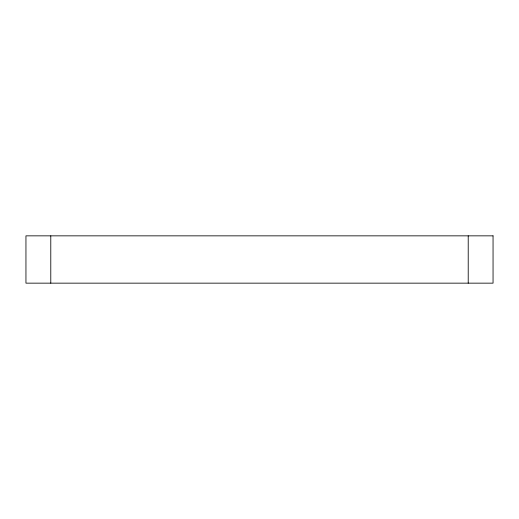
<?xml version="1.0" encoding="UTF-8"?>
<svg xmlns="http://www.w3.org/2000/svg" width="519" height="519" viewBox="0 0 519 519"><rect width="100%" height="100%" fill="white"/><g stroke="black" fill="none" stroke-linecap="round" stroke-linejoin="round"><path stroke-width="0.78" d="M468.216 235.847L468.216 283.153M50.784 235.847L50.784 283.153M493.05 235.847L25.95 235.847L25.95 283.153L493.05 283.153L493.05 235.847"/></g></svg>
